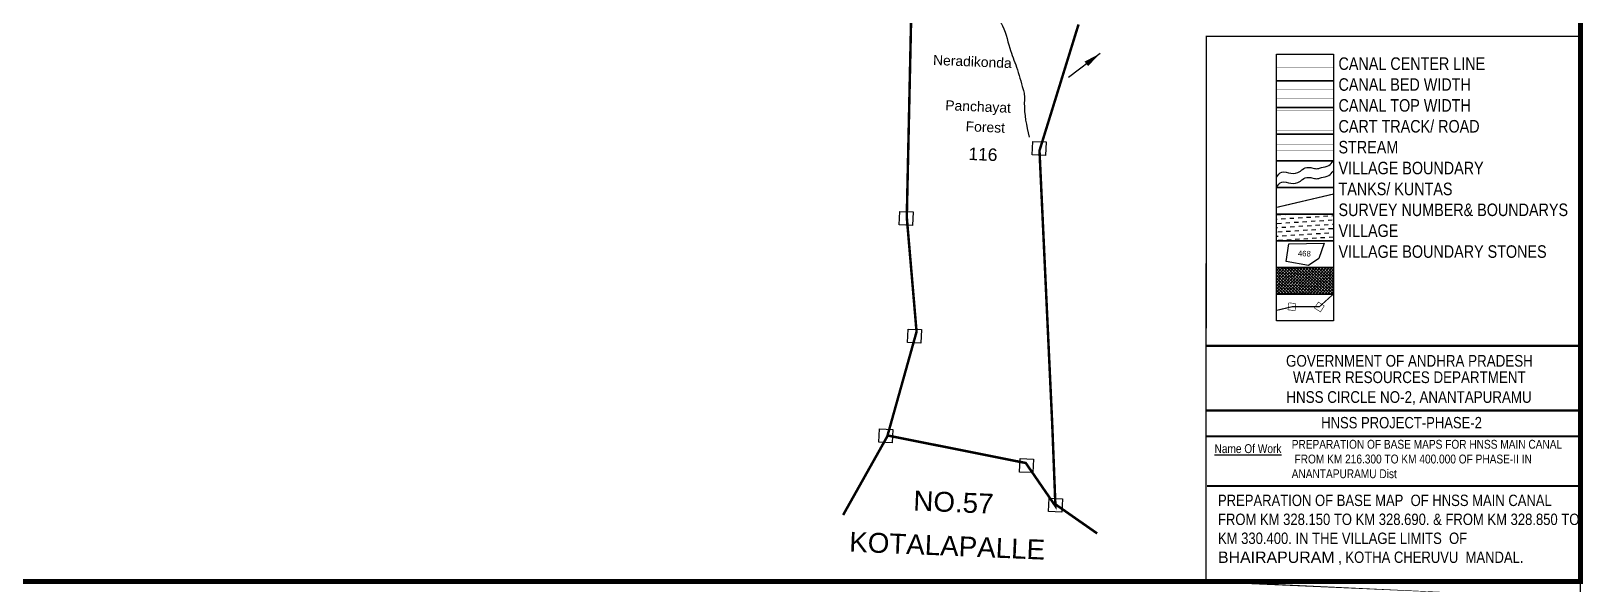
# Model space of a CAD drawing. Header units: feet. Extents: x 791111 to 796227, y 1559709 to 1567976.
# Drawn here: x 793052 to 796169, y 1559709 to 1560820 of the extents above; entities that cross this region are included whole.
import ezdxf
from ezdxf.enums import TextEntityAlignment as Align

# ---------------------------------------------------------------- set-up
doc = ezdxf.new("R2010")
doc.units = ezdxf.units.FT
doc.header["$LTSCALE"] = 15
doc.header["$MEASUREMENT"] = 0
doc.linetypes.add('ACAD_ISO02W100', pattern=[15, 12, -3])
doc.linetypes.add('HIDDEN2', pattern=[0.1875, 0.125, -0.0625])
for name, color, linetype in [('CANAL1', 7, 'Continuous'), ('CSMark', 72, 'Continuous'), ('FRAME 025', 7, 'Continuous'), ('PLOT NO', 7, 'Continuous'), ('ROADS', 6, 'Continuous'), ('tank', 4, 'Continuous'), ('TANKS-STREAM', 4, 'Continuous'), ('TEXT', 1, 'Continuous'), ('TITLEBLOCK', 7, 'Continuous'), ('VILLAGE', 30, 'Continuous'), ('VILLAGE STONES', 240, 'Continuous')]:
    doc.layers.add(name, color=color, linetype=linetype)
doc.layers.add('VILLAGE BOUNDRY', color=5, linetype='HIDDEN2', lineweight=100)
doc.styles.add('ARIALN', font='ARIALN.TTF')
doc.styles.get("Standard").update_dxf_attribs({"font": 'arial.ttf'})
doc.linetypes.add('DOTS', pattern='A,1e-06,-3,["●",Standard,S=3,R=0,X=-1.25,Y=-1.25],-3', length=6.000001)
doc.dimstyles.get("Standard").update_dxf_attribs({"dimtxt": 0.18, "dimasz": 35, "dimexe": 0.18, "dimexo": 0.0625, "dimgap": 0.09, "dimtad": 0, "dimtih": 1, "dimtoh": 1, "dimdec": 4, "dimzin": 0, "dimdsep": 46, "dimtxsty": 'Standard', "dimcen": 0.09, "dimadec": 0, "dimazin": 0, "dimtfac": 1, "dimtdec": 4, "dimtofl": 0, "dimtmove": 0, "dimatfit": 3, "dimfxl": 1, "dimtolj": 1, "dimtzin": 0, "dimarcsym": 0})

msp = doc.modelspace()

# ---------------------------------------------------------------- hatches: boundary and pattern name
at = {"layer": 'tank'}
h = msp.add_hatch(dxfattribs=at)
h.set_pattern_fill('DASH', color=256, scale=68.04284845308796, angle=3.540536199359491, style=0)
h.set_pattern_definition([(3.540536199359492, (362514.7960158036, 610058.4121302357), (7.963876704724353, 9.014368038429424), [8.505356056635994, -8.505356056635994])])
h.paths.add_polyline_path([(795553.2327434198, 1560452.223142232), (795667.4868881287, 1560452.223142232), (795667.4868881287, 1560398.65077819), (795553.2327434198, 1560398.65077819)])
at = {"layer": 'VILLAGE', "linetype": 'Continuous'}
h = msp.add_hatch(dxfattribs=at)
h.set_pattern_fill('SACNCR', color=256, scale=45.70210161203258, angle=1.530319929093559, style=0)
h.set_pattern_definition([(46.53031992909357, (362514.7960158036, 610058.4121302357), (-3.109479024010839, 2.947659689705659), []), (46.53031992909357, (362517.8245851725, 610058.493039903), (-3.109479024010839, 2.947659689705659), [0, -4.284572026128053])])
h.paths.add_polyline_path([(795553.2327434198, 1560345.078414148), (795667.4868881287, 1560345.078414148), (795667.4868881287, 1560291.506050105), (795553.2327434198, 1560291.506050105)])

# ---------------------------------------------------------------- linework, layer by layer
at = {"layer": 'CANAL1', "color": 1, "linetype": 'HIDDEN2', "ltscale": 100, "const_width": 0.5599999999999999}
msp.add_lwpolyline([(795553.2327434198, 1560746.871144464), (795667.4868881287, 1560746.871144464)], dxfattribs=at)
at = {"layer": 'CANAL1', "color": 5, "ltscale": 100, "const_width": 0.5599999999999999}
for points in [[(795667.4868881287, 1560701.698780421), (795553.2327434198, 1560701.698780421)], [(795667.4868881287, 1560684.898780422), (795553.2327434198, 1560684.898780422)]]:
    msp.add_lwpolyline(points, dxfattribs=at)
at = {"layer": 'CANAL1', "color": 1, "ltscale": 100, "const_width": 0.5599999999999999}
for points in [[(795667.4868881287, 1560659.326416379), (795553.2327434198, 1560659.326416379)], [(795667.4868881287, 1560620.126416379), (795553.2327434198, 1560620.126416379)]]:
    msp.add_lwpolyline(points, dxfattribs=at)
at = {"layer": 'CSMark', "color": 5, "const_width": 2.8}
msp.add_lwpolyline([(795412.4685091559, 1560809.360659433), (796163.7729068112, 1560809.360659433), (796163.7729068126, 1559714.184055313), (795411.447996745, 1559714.247416956)], close=True, dxfattribs=at)
at = {"layer": 'FRAME 025', "lineweight": -3, "const_width": 4.570210161203258}
for points in [[(795411.5830812621, 1560187.349257105), (796163.9079913298, 1560187.349257105)], [(795411.447996745, 1560057.584889994), (796163.7729068126, 1560057.584889994)], [(795411.447996745, 1560005.68682305), (796163.7729068126, 1560005.68682305)], [(795413.8758515527, 1559905.934819826), (796163.7729068124, 1559905.934819826)]]:
    msp.add_lwpolyline(points, dxfattribs=at)
at = {"layer": 'PLOT NO'}
for points in [[(795553.2327434198, 1560773.657326485), (795667.4868881287, 1560773.657326485), (795667.4868881287, 1560720.084962443), (795553.2327434198, 1560720.084962443)], [(795553.2327434198, 1560720.084962443), (795667.4868881287, 1560720.084962443), (795667.4868881287, 1560666.5125984), (795553.2327434198, 1560666.5125984)], [(795553.2327434198, 1560666.5125984), (795667.4868881287, 1560666.5125984), (795667.4868881287, 1560612.940234358), (795553.2327434198, 1560612.940234358)], [(795553.2327434198, 1560612.940234358), (795667.4868881287, 1560612.940234358), (795667.4868881287, 1560559.367870316), (795553.2327434198, 1560559.367870316)], [(795553.2327434198, 1560559.367870316), (795667.4868881287, 1560559.367870316), (795667.4868881287, 1560505.795506274), (795553.2327434198, 1560505.795506274)], [(795553.2327434198, 1560505.795506274), (795667.4868881287, 1560505.795506274), (795667.4868881287, 1560452.223142232), (795553.2327434198, 1560452.223142232)], [(795553.2327434198, 1560452.223142232), (795667.4868881287, 1560452.223142232), (795667.4868881287, 1560398.65077819), (795553.2327434198, 1560398.65077819)], [(795553.2327434198, 1560398.65077819), (795667.4868881287, 1560398.65077819), (795667.4868881287, 1560345.078414148), (795553.2327434198, 1560345.078414148)], [(795553.2327434198, 1560345.078414148), (795667.4868881287, 1560345.078414148), (795667.4868881287, 1560291.506050105), (795553.2327434198, 1560291.506050105)], [(795553.2327434198, 1560291.506050105), (795667.4868881287, 1560291.506050105), (795667.4868881287, 1560237.933686063), (795553.2327434198, 1560237.933686063)]]:
    msp.add_lwpolyline(points, close=True, dxfattribs=at)
msp.add_lwpolyline([(795572.3675164912, 1560357.026481393), (795578.2239389567, 1560392.339713094), (795648.7646552627, 1560393.906047834), (795638.5753386164, 1560362.969208618), (795617.2788741892, 1560348.796285962), (795572.3675164912, 1560357.026481393)], dxfattribs=at)
at = {"layer": 'PLOT NO', "color": 4}
for points in [[(795553.2327434197, 1560526.213764021), (795563.7181651066, 1560536.309666778), (795582.0745253386, 1560534.17664638), (795600.0041216514, 1560537.589328203), (795605.2691180948, 1560541.855243321), (795617.3646994054, 1560545.97889005), (795626.8986473517, 1560544.414691848), (795636.2903406583, 1560543.419315843), (795643.4051723429, 1560545.694478951), (795658.2043791949, 1560549.675857292), (795667.4868881288, 1560559.367870316)], [(795553.2327434197, 1560506.151679961), (795563.7181651066, 1560516.247582719), (795582.0745253386, 1560514.114562321), (795600.0041216514, 1560517.527244143), (795605.2691180948, 1560521.793159261), (795617.3646994054, 1560525.91680599), (795626.8986473517, 1560524.352607789), (795636.2903406583, 1560523.357231783), (795643.4051723429, 1560525.632394891), (795658.2043791949, 1560529.613773232), (795667.4868881288, 1560539.305786257)]]:
    msp.add_spline(points, degree=3, dxfattribs=at)
at = {"layer": 'ROADS', "linetype": 'DOTS', "lineweight": -2, "ltscale": 0.15, "const_width": 0.8}
msp.add_lwpolyline([(795553.2327434198, 1560591.754052337), (795667.4868881287, 1560591.754052337)], dxfattribs=at)
at = {"layer": 'ROADS', "linetype": 'HIDDEN2', "lineweight": -2, "ltscale": 10, "const_width": 0.8}
msp.add_lwpolyline([(795553.2327434198, 1560580.554052337), (795667.4868881287, 1560580.554052337)], dxfattribs=at)
at = {"layer": 'TANKS-STREAM', "lineweight": -2}
msp.add_spline([(794129.0331568448, 1561679.457232341), (794129.2167287685, 1561683.889078029), (794129.0980708874, 1561694.437664941), (794126.0914847001, 1561702.331360255), (794126.3897899217, 1561709.533129912), (794131.5421743174, 1561713.204128503), (794141.3887619819, 1561709.466725826), (794143.8407145785, 1561701.596167628), (794144.8123112717, 1561698.226213258), (794153.8285280459, 1561687.863949506), (794169.6155316394, 1561679.995908663), (794175.6481061804, 1561678.081259697), (794183.9910247191, 1561678.290556671), (794220.9659157963, 1561685.638078469), (794231.6650730046, 1561689.079323629), (794267.8142563109, 1561676.483442882), (794279.4889415596, 1561663.236386094), (794282.1746478393, 1561647.586986355), (794291.38227894, 1561615.019383231), (794292.4725402782, 1561601.101005251), (794311.6371984896, 1561580.884449592), (794319.8653837307, 1561578.323822598), (794334.9869382551, 1561554.390320721), (794368.3395998033, 1561541.355241562), (794397.0446980549, 1561536.836698631), (794426.5525533594, 1561551.707475471), (794432.7686998239, 1561554.224672194), (794451.1414086828, 1561555.128427474), (794478.4058210731, 1561540.3688065), (794486.844453539, 1561529.475597089), (794500.6003922217, 1561512.81278631), (794507.3062582342, 1561500.326413317), (794523.7206653915, 1561480.778809501), (794534.680082316, 1561463.676800311), (794551.8785964232, 1561449.646070618), (794577.8832493476, 1561433.585644295), (794594.1560546695, 1561424.032707918), (794604.0291416035, 1561407.530729129), (794638.3866838117, 1561363.138069551), (794660.6691129566, 1561351.116401434), (794664.5555200214, 1561337.637073859), (794678.7054710886, 1561317.07336305), (794675.5382501676, 1561321.088968846), (794693.777206358, 1561305.350369805), (794702.2387827775, 1561295.011079867), (794732.6318393196, 1561262.409217858), (794748.3539288705, 1561239.560744415), (794752.3321185149, 1561228.297258034), (794754.0691720555, 1561216.571732138), (794756.3604966823, 1561204.823247725), (794769.9558073953, 1561184.28251073), (794774.2132761264, 1561166.348200351), (794796.063412081, 1561126.913551484), (794804.6767209251, 1561120.344592164), (794828.1859756561, 1561108.721467087), (794839.2033539573, 1561095.840741973), (794845.9326135749, 1561086.68752647), (794860.8652481423, 1561082.519109303), (794874.3237673775, 1561064.212678295), (794886.1547362343, 1561049.523389649), (794898.9464466949, 1561036.569169746), (794914.5521605066, 1561005.749426393), (794918.259785041, 1560966.548032818), (794927.8093184796, 1560918.230178782), (794956.3902267418, 1560878.885938292), (795000.0302713052, 1560835.775032585), (795017.4899786361, 1560785.354503145), (795031.0281592312, 1560747.520780842), (795044.272400233, 1560702.599615389), (795046.530057177, 1560692.744186728), (795046.7198116365, 1560675.874794412), (795056.3433734351, 1560606.804163158)], degree=3, dxfattribs=at)
at = {"layer": 'VILLAGE BOUNDRY', "lineweight": -2, "ltscale": 10, "const_width": 5}
for points in [[(795155.5954309817, 1560833.090522018), (795077.1983480684, 1560579.680072435), (795102.7774390604, 1560030.275703809), (795109.2305404441, 1559865.60678688), (795049.6416283137, 1559952.140096778), (794771.961417434, 1560007.460707994), (794830.2851151603, 1560215.803907088), (794810.6442996223, 1560445.880341957), (794819.2354561812, 1560838.276895805)], [(794773.1134105187, 1560008.479012667), (794682.7928018252, 1559847.716719446)], [(795109.5546282133, 1559868.950308885), (795193.0693801435, 1559810.617230467)]]:
    msp.add_lwpolyline(points, dxfattribs=at)
at = {"layer": 'VILLAGE BOUNDRY', "linetype": 'ACAD_ISO02W100', "ltscale": 2, "const_width": 2.24}
for points in [[(795553.2327434198, 1560465.580660909), (795667.4868881287, 1560492.398754869)], [(795553.2327434198, 1560258.715134562), (795584.8240818061, 1560266.149914652), (795639.4808340166, 1560266.149914652), (795667.4868881287, 1560291.506050105)]]:
    msp.add_lwpolyline(points, dxfattribs=at)
at = {"layer": 'VILLAGE STONES', "color": 5, "lineweight": -3, "const_width": 10}
msp.add_lwpolyline([(796163.7729068128, 1567616.129979297), (791116.1648984695, 1567616.129979297), (791116.1648984695, 1559714.184055313), (796163.8018575067, 1559714.184052874)], close=True, dxfattribs=at)
at = {"layer": 'VILLAGE STONES', "lineweight": -2}
for points in [[(795063.6877164933, 1560598.180337518), (795090.3769166573, 1560597.074841488), (795089.2582511968, 1560570.067701189), (795062.5690510327, 1560571.173197219)], [(794796.7907193449, 1560457.49648247), (794823.479919509, 1560456.39098644), (794822.3612540485, 1560429.38384614), (794795.6720538844, 1560430.489342171)], [(794813.4742098205, 1560221.238707614), (794840.1634099847, 1560220.133211583), (794839.0447445242, 1560193.126071284), (794812.35554436, 1560194.231567314)], [(794755.8188793812, 1560020.721531372), (794782.5080795452, 1560019.616035341), (794781.3894140848, 1559992.608895042), (794754.7002139206, 1559993.714391073)], [(795038.4886337369, 1559960.938213761), (795065.177833901, 1559959.83271773), (795064.0591684405, 1559932.825577431), (795037.3699682764, 1559933.931073462)], [(795096.5634843436, 1559881.612968869), (795123.2526845076, 1559880.507472839), (795122.134019047, 1559853.50033254), (795095.444818883, 1559854.60582857)]]:
    msp.add_lwpolyline(points, close=True, dxfattribs=at)
at = {"layer": 'VILLAGE STONES', "const_width": 1.137883771905458}
for points in [[(795577.9860708268, 1560273.967268571), (795592.1232005174, 1560272.401747058), (795590.5576790047, 1560258.264617368), (795576.4205493142, 1560259.830138881)], [(795629.5533350769, 1560263.495627267), (795637.2780678384, 1560275.438733951), (795649.2211745222, 1560267.714001189), (795641.4964417606, 1560255.770894506)]]:
    msp.add_lwpolyline(points, close=True, dxfattribs=at)

# ---------------------------------------------------------------- texts
at = {"layer": 'PLOT NO', "lineweight": -2}
msp.add_text('116', height=25, rotation=357.6281016586861, dxfattribs=at).set_placement((794963.6347584504, 1560572.274483301), align=Align.MIDDLE_CENTER)
at = {"layer": 'PLOT NO'}
msp.add_text('468', height=11.2, rotation=358.687705897407, dxfattribs=at).set_placement((795609.2424961779, 1560372.843063741), align=Align.MIDDLE_CENTER)
at = {"layer": 'TEXT', "color": 7, "lineweight": -2}
for s, p in [('Neradikonda ', (794863.0705692915, 1560751.908440068)), ('Panchayat ', (794887.7151256991, 1560661.020613643)), ('Forest', (794928.5735765748, 1560618.651587215))]:
    msp.add_text(s, height=19.95393243414598, rotation=357.6281016586861, dxfattribs=at).set_placement(p)
at = {"layer": 'TEXT', "lineweight": -2}
for s, p in [('NO.57', (794823.2151366523, 1559856.838923423)), ('KOTALAPALLE', (794694.4289308505, 1559774.244361628))]:
    msp.add_text(s, height=39.90786486829196, rotation=357.6281016586861, dxfattribs=at).set_placement(p)
at = {"layer": 'TITLEBLOCK', "extrusion": (0.000201441454039347, 0.004806825185374129, 0.9999884268595202), "style": 'ARIALN'}
for s, height, p in [('GOVERNMENT OF ANDHRA PRADESH ', 23.4644499644086, (795572.3710553515, 1560126.876347191, 7656.016293158474)), ('WATER RESOURCES DEPARTMENT  ', 23.4644499644086, (795586.3590654753, 1560093.972039221, 7655.586332207148)), ('HNSS CIRCLE NO-2, ANANTAPURAMU', 23.4644499644086, (795573.0834533275, 1560054.174563978, 7655.392356170292)), ('HNSS PROJECT-PHASE-2', 22.85105080601629, (795643.0025062375, 1560002.996541192, 7656.377841947319)), ('%%UName Of Work', 17.74317456840701, (795428.7488851, 1559953.335926282, 7656.688247903816))]:
    msp.add_text(s, height=height, rotation=359.9999445040718, dxfattribs=at).set_placement(p)
at = {"layer": 'TITLEBLOCK', "extrusion": (0.000201441454039347, 0.004806825185374128, 0.9999884268595203), "attachment_point": 1, "style": 'ARIALN'}
for s, insert, char_height, width, text_direction in [('CANAL CENTER LINE \\PCANAL BED WIDTH {\\H1.5288x; }\\PCANAL TOP WIDTH {\\H1.3525x; }\\PCART TRACK/ ROAD{\\H1.4113x; }\\PSTREAM {\\H1.3917x; }\\PVILLAGE BOUNDARY{\\H1.3982x; }\\PTANKS/ KUNTAS{\\H1.3961x; }\\PSURVEY NUMBER& BOUNDARYS{\\H1.3968x; }\\PVILLAGE{\\H1.3966x; }\\PVILLAGE BOUNDARY STONES{\\H1.3966x; }', (795677.7744067968, 1560766.994107018), 25.16300299766731, 527.5653447807643, (0.9999999797106701, -9.68581058427952e-07, -0.000201439125435706)), ('PREPARATION OF BASE MAPS FOR HNSS MAIN CANAL\\P FROM KM 216.300 TO KM 400.000 OF PHASE-II IN ANANTAPURAMU Dist', (795583.769074399, 1559998.618915978, -2.057369943870893), 17.74317456840701, 572.7276473889732, (0.9999999797106701, -9.68581058427952e-07, -0.0002014391254357059)), ('PREPARATION OF BASE MAP  OF HNSS MAIN CANAL   FROM KM {\\C1;328.150} TO KM {\\C1;328.690\\C0;. & }FROM KM {\\C1;328.850} TO KM {\\C1;330.400}. {\\C0;IN THE VILLAGE LIMITS  OF\\C1; \\fArial|b0|i0|c0|p34;\\C256;BHAIRAPURAM\\fArial Narrow|b0|i0|c0|p34;\\C1; , \\C0;KOTHA CHERUVU  MANDAL.}', (795435.7233140962, 1559888.571672762, -2.649642257247179), 22.85105080601629, 731.4344168827223, (0.9999999797106701, -9.68581058427952e-07, -0.000201439125435706))]:
    msp.add_mtext(s, dxfattribs=dict(at, insert=insert, char_height=char_height, width=width, text_direction=text_direction))

# ---------------------------------------------------------------- leaders
at = {"layer": 'VILLAGE BOUNDRY', "linetype": 'Continuous', "lineweight": -2}
msp.add_leader([(795199.1949060885, 1560775.080257016), (795135.6382430692, 1560726.798777138)], dimstyle='Standard', override={"dimgap": 0.09, "dimtad": 0}, dxfattribs=at)

doc.saveas('drawing.dxf')
